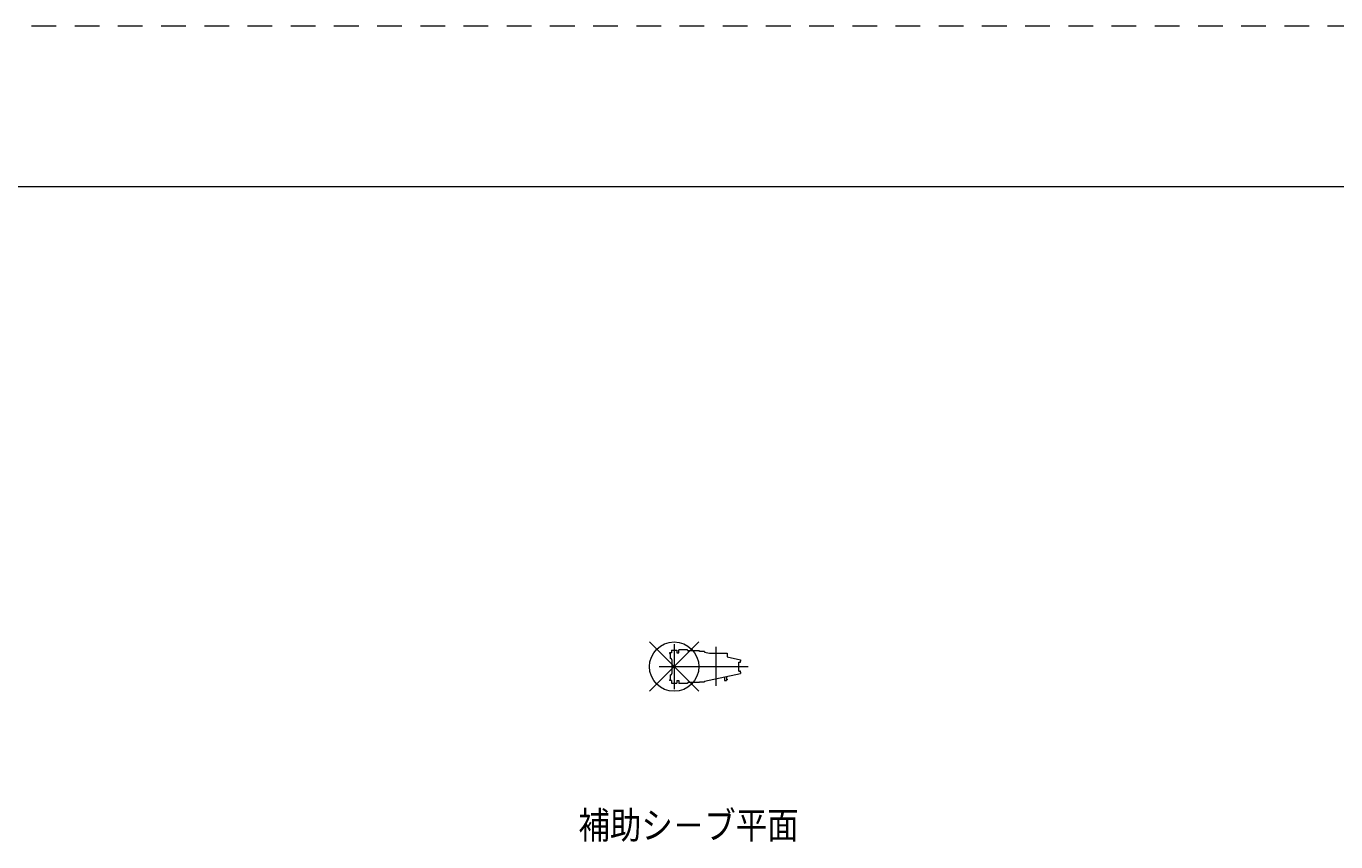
# Model space of a CAD drawing. Units: millimetres on the paper. Extents: x -420 to 420, y -297 to 297.
# Drawn here: x 71.6 to 177.7, y 230.9 to 297 of the extents above; entities that cross this region are included whole.
import ezdxf
from ezdxf.enums import TextEntityAlignment as Align

# ---------------------------------------------------------------- set-up
doc = ezdxf.new("R2010")
doc.units = ezdxf.units.MM
doc.linetypes.add('USER1', pattern=[3.5, 2, -1.5])
doc.linetypes.add('USER2', pattern=[17.5, 13, -1.5, 1.5, -1.5])
doc.layers.add('0-0_0', color=7, linetype='Continuous', lineweight=18)
doc.layers.add('0-1_1', color=7, linetype='USER1', lineweight=18)
doc.styles.add('ＭＳ ゴシック', font='')
doc.styles.get('ＭＳ ゴシック').set_extended_font_data('MS Gothic')

msp = doc.modelspace()

# ---------------------------------------------------------------- linework, layer by layer
at = {"layer": '0-0_0', "color": 1}
for p, q in [((122.06, 243.073), (126.06, 247.073)), ((122.06, 247.073), (126.06, 243.073))]:
    msp.add_line(p, q, dxfattribs=at)
at = {"layer": '0-0_0'}
for p, q in [((123.69, 246.198), (123.69, 246.153)), ((123.835, 246.198), (123.69, 246.198)), ((123.835, 246.418), (123.835, 246.198)), ((124.285, 246.198), (124.451, 246.198)), ((125.153, 246.448), (124.451, 246.448)), ((124.451, 246.198), (124.451, 246.448)), ((125.153, 246.408), (125.153, 246.448)), ((126.104, 246.348), (125.217, 246.348)), ((126.104, 246.298), (126.104, 246.348)), ((126.527, 246.298), (126.104, 246.298)), ((126.527, 246.298), (126.527, 246.254)), ((126.527, 246.254), (126.915, 246.171)), ((126.915, 246.171), (128.366, 246.171)), ((128.366, 246.171), (128.366, 245.862)), ((123.69, 246.153), (123.726, 246.153)), ((123.726, 246.153), (123.726, 245.748)), ((123.77, 245.748), (123.726, 245.748)), ((123.904, 244.648), (123.904, 245.498)), ((128.366, 245.862), (129.448, 245.631)), ((129.297, 245.431), (129.388, 245.431)), ((129.297, 244.715), (129.297, 245.431)), ((129.448, 245.631), (129.448, 245.519)), ((123.726, 244.398), (123.77, 244.398)), ((123.726, 244.398), (123.726, 243.993)), ((126.527, 243.892), (129.448, 244.515)), ((128.141, 244.236), (128.141, 243.952)), ((128.301, 244.27), (128.301, 243.952)), ((128.301, 244.057), (128.35, 244.057)), ((128.35, 244.057), (128.36, 244.047)), ((128.36, 244.047), (128.36, 244.007)), ((129.297, 244.715), (129.388, 244.715)), ((129.448, 244.627), (129.448, 244.515)), ((123.69, 243.993), (123.726, 243.993)), ((123.69, 243.993), (123.69, 243.948)), ((123.835, 243.948), (123.69, 243.948)), ((123.835, 243.948), (123.835, 243.728)), ((123.843, 243.728), (124.285, 243.728)), ((124.285, 243.948), (124.285, 243.728)), ((124.285, 243.948), (124.451, 243.948)), ((124.451, 243.948), (124.451, 243.698)), ((125.153, 243.698), (124.451, 243.698)), ((125.153, 243.738), (125.153, 243.698)), ((126.104, 243.798), (125.217, 243.798)), ((126.104, 243.848), (126.527, 243.848)), ((126.104, 243.848), (126.104, 243.798)), ((126.527, 243.892), (126.527, 243.848)), ((128.141, 243.952), (128.146, 243.947)), ((128.146, 243.947), (128.296, 243.947)), ((128.296, 243.947), (128.301, 243.952)), ((128.301, 243.997), (128.35, 243.997)), ((128.36, 244.007), (128.35, 243.997))]:
    msp.add_line(p, q, dxfattribs=at)
at = {"layer": '0-0_0', "linetype": 'USER2'}
for p, q in [((124.06, 246.906), (124.06, 243.244)), ((127.433, 246.672), (127.433, 243.53)), ((122.851, 245.073), (130.061, 245.073))]:
    msp.add_line(p, q, dxfattribs=at)
at = {"layer": '0-0_0'}
msp.add_lwpolyline([(123.843, 246.418), (124.285, 246.418), (124.285, 246.198)], dxfattribs=at)
at = {"layer": '0-0_0', "color": 1}
msp.add_circle((124.06, 245.073), 2, dxfattribs=at)
at = {"layer": '0-0_0'}
for centre, radius, start, end in [((125.213, 246.408), 0.06, 180.07711, 185.70743), ((125.213, 246.408), 0.0601, 186.03652, 191.66684), ((125.213, 246.409), 0.0602, 191.97712, 197.60744), ((125.214, 246.409), 0.0604, 197.88612, 203.51644), ((125.214, 246.409), 0.0606, 203.75235, 209.38267), ((125.214, 246.41), 0.0609, 209.56673, 215.19705), ((125.214, 246.41), 0.0612, 215.3226, 220.95292), ((125.214, 246.41), 0.0616, 221.01592, 226.64624), ((125.214, 246.41), 0.0619, 226.64527, 232.27559), ((125.215, 246.411), 0.0623, 232.21175, 237.84208), ((125.215, 246.411), 0.0626, 237.71879, 243.34911), ((125.215, 246.411), 0.0629, 243.17184, 248.80216), ((125.216, 246.411), 0.0631, 248.57811, 254.20844), ((125.216, 246.411), 0.0633, 253.94623, 259.57655), ((125.216, 246.411), 0.0635, 259.28591, 264.91623), ((125.217, 246.411), 0.0636, 264.60765, 270.23797), ((123.764, 245.613), 0.135, 81.96255, 87.58755), ((123.753, 245.612), 0.138, 71.75175, 77.37675), ((123.742, 245.61), 0.144, 62.18954, 67.81454), ((123.731, 245.607), 0.152, 53.52266, 59.14766), ((123.721, 245.602), 0.162, 45.82709, 51.45209), ((123.711, 245.597), 0.173, 39.05735, 44.68235), ((123.701, 245.591), 0.184, 33.10552, 38.73052), ((123.693, 245.583), 0.195, 27.84408, 33.46908), ((123.684, 245.575), 0.206, 23.14936, 28.77436), ((123.677, 245.567), 0.216, 18.91133, 24.53633), ((123.671, 245.557), 0.225, 15.03595, 20.66095), ((123.666, 245.547), 0.233, 11.4439, 17.0689), ((123.661, 245.537), 0.24, 8.06822, 13.69322), ((123.658, 245.526), 0.245, 4.85157, 10.47657), ((123.656, 245.515), 0.248, 1.74373, 7.36873), ((123.655, 245.503), 0.25, 358.6993, 4.3243), ((129.387, 245.491), 0.0599, 270.85461, 276.49901), ((129.384, 245.491), 0.0605, 279.07294, 284.71735), ((129.382, 245.491), 0.0617, 287.04765, 292.69205), ((129.379, 245.492), 0.0635, 294.64489, 300.28929), ((129.376, 245.493), 0.0657, 301.781, 307.4254), ((129.374, 245.494), 0.0682, 308.42164, 314.06604), ((129.372, 245.496), 0.0709, 314.57207, 320.21648), ((129.369, 245.498), 0.0737, 320.26437, 325.90877), ((129.367, 245.5), 0.0764, 325.5459, 331.1903), ((129.366, 245.502), 0.079, 330.47082, 336.11522), ((129.364, 245.504), 0.0814, 335.09458, 340.73898), ((129.363, 245.506), 0.0834, 339.4709, 345.1153), ((129.362, 245.509), 0.0852, 343.65048, 349.29488), ((129.361, 245.512), 0.0865, 347.68071, 353.32511), ((129.36, 245.514), 0.0875, 351.606, 357.25041), ((129.36, 245.517), 0.0879, 355.46849, 1.11289), ((123.764, 244.532), 0.135, 272.40577, 278.01507), ((123.753, 244.533), 0.138, 282.58946, 288.19876), ((123.742, 244.536), 0.144, 292.1295, 297.73879), ((123.731, 244.539), 0.152, 300.7802, 306.3895), ((123.721, 244.543), 0.162, 308.46502, 314.07432), ((123.711, 244.549), 0.172, 315.22807, 320.83736), ((123.701, 244.555), 0.184, 321.17587, 326.78517), ((123.693, 244.562), 0.195, 326.43483, 332.04413), ((123.685, 244.57), 0.206, 331.12779, 336.73709), ((123.677, 244.579), 0.216, 335.36419, 340.97349), ((123.671, 244.588), 0.225, 339.2377, 344.84699), ((123.666, 244.598), 0.233, 342.82732, 348.43662), ((123.661, 244.608), 0.239, 346.19982, 351.80912), ((123.658, 244.619), 0.244, 349.41233, 355.02162), ((123.656, 244.63), 0.248, 352.51485, 358.12415), ((123.655, 244.642), 0.25, 355.55256, 1.16185), ((129.387, 244.655), 0.0599, 83.49946, 89.1451), ((129.384, 244.655), 0.0605, 75.27935, 80.925), ((129.382, 244.654), 0.0617, 67.30303, 72.94868), ((129.379, 244.653), 0.0635, 59.7044, 65.35005), ((129.376, 244.652), 0.0657, 52.56716, 58.2128), ((129.374, 244.651), 0.0682, 45.9256, 51.57124), ((129.372, 244.65), 0.0709, 39.77445, 45.42009), ((129.369, 244.648), 0.0737, 34.08157, 39.72722), ((129.367, 244.646), 0.0764, 28.79955, 34.44519), ((129.366, 244.644), 0.079, 23.87419, 29.51984), ((129.364, 244.642), 0.0814, 19.25003, 24.89567), ((129.363, 244.639), 0.0834, 14.87328, 20.51892), ((129.362, 244.637), 0.0852, 10.69323, 16.33887), ((129.361, 244.634), 0.0865, 6.66247, 12.30812), ((129.36, 244.631), 0.0875, 2.73657, 8.38222), ((129.36, 244.628), 0.0879, 358.87337, 4.51902), ((125.213, 243.737), 0.0601, 168.33316, 173.96348), ((125.213, 243.738), 0.06, 174.29257, 179.92289), ((125.213, 243.737), 0.0602, 162.39256, 168.02288), ((125.214, 243.737), 0.0604, 156.48356, 162.11388), ((125.214, 243.736), 0.0606, 150.61733, 156.24765), ((125.214, 243.736), 0.0609, 144.80295, 150.43327), ((125.214, 243.736), 0.0612, 139.04708, 144.6774), ((125.214, 243.735), 0.0616, 133.35376, 138.98408), ((125.214, 243.735), 0.0619, 127.72441, 133.35473), ((125.215, 243.735), 0.0623, 122.15792, 127.78825), ((125.215, 243.735), 0.0626, 116.65089, 122.28121), ((125.215, 243.735), 0.0629, 111.19784, 116.82816), ((125.216, 243.734), 0.0631, 105.79156, 111.42189), ((125.216, 243.734), 0.0633, 100.42345, 106.05377), ((125.216, 243.734), 0.0635, 95.08377, 100.71409), ((125.217, 243.734), 0.0636, 89.76203, 95.39235)]:
    msp.add_arc(centre, radius, start, end, dxfattribs=at)
at = {"layer": '0-1_1'}
msp.add_line((420.5, 297), (-420.5, 297), dxfattribs=at)
at = {"layer": '0-1_1', "linetype": 'Continuous'}
msp.add_line((-411.5, 284), (411.5, 284), dxfattribs=at)

# ---------------------------------------------------------------- texts
at = {"layer": '0-0_0', "style": 'ＭＳ ゴシック', "width": 0.85}
msp.add_text('補助シ－ブ平面', height=2.199, dxfattribs=at).set_placement((116.303, 230.458), align=Align.BOTTOM_LEFT)

doc.saveas('drawing.dxf')
